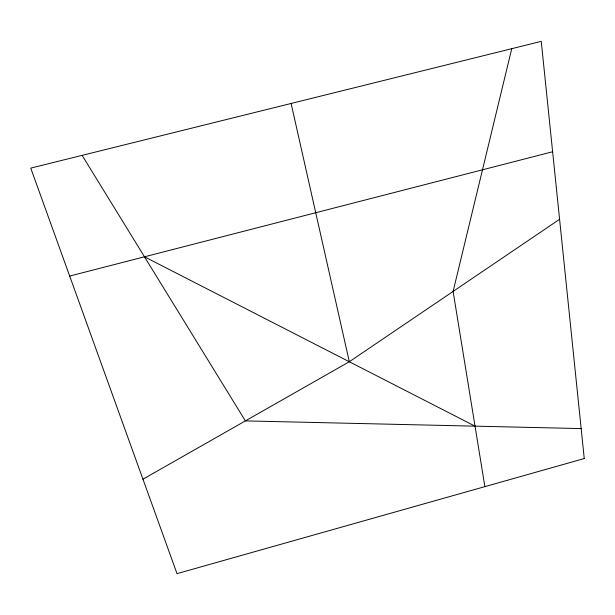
<?xml version="1.0" encoding="UTF-8"?>
<svg xmlns="http://www.w3.org/2000/svg" width="615" height="615" viewBox="0 0 615 615"><rect width="100%" height="100%" fill="white"/><g stroke="black" fill="none" stroke-linecap="round" stroke-linejoin="round"><path stroke-width="0.92" d="M511.749 48.677L453.109 291.425L484.874 486.634M142.949 479.2L349.32 361.743L559.588 219.286M69.68 276.058L552.631 151.751M581.16 428.586L245.385 420.898L82.118 155.364M144.487 256.801L475.034 426.157M291.103 103.466L349.32 361.743M584.25 458.544L177.012 573.649L30.75 168.118L541.246 41.351L584.25 458.544"/></g></svg>
